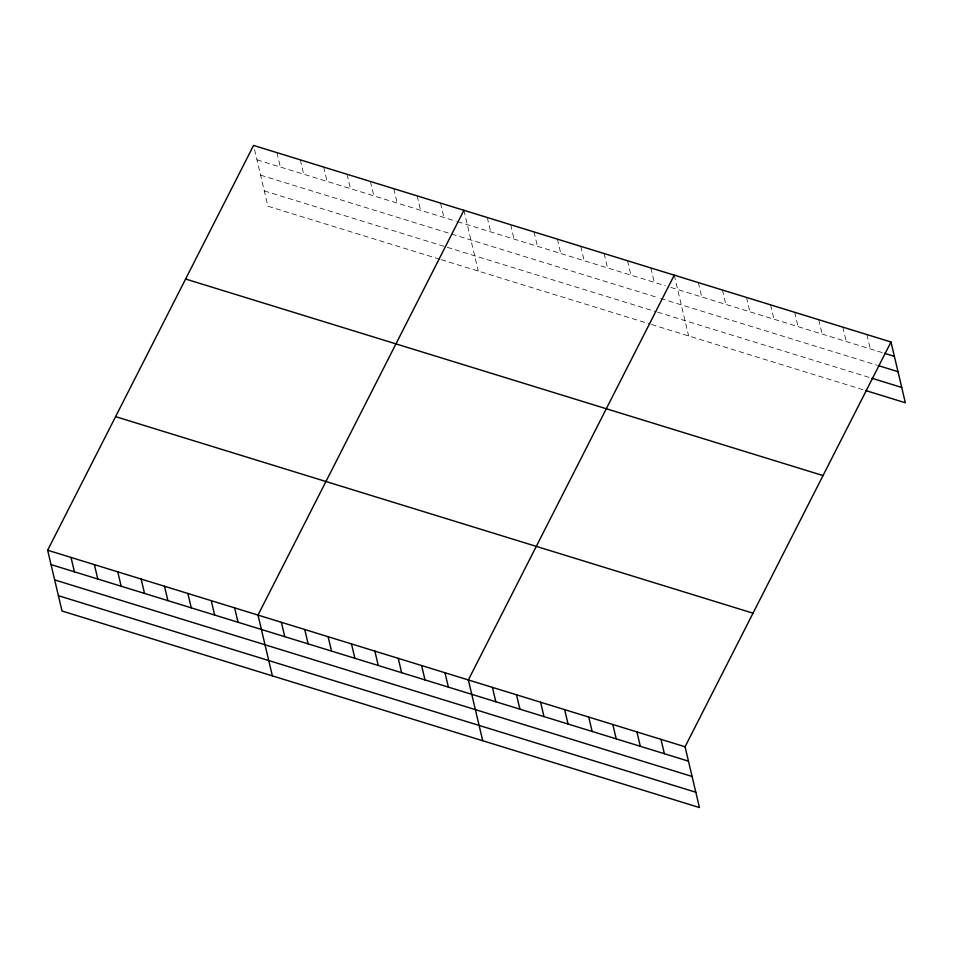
<?xml version="1.0" encoding="UTF-8"?>
<svg xmlns="http://www.w3.org/2000/svg" width="953" height="953" viewBox="0 0 953 953"><rect width="100%" height="100%" fill="white"/><g stroke="black" fill="none" stroke-linecap="round" stroke-linejoin="round"><path stroke-width="0.71" stroke-dasharray="4.76 3.57" d="M256.965 159.818L456.308 221.287M457.678 221.704L665.277 285.721M670.781 287.413L883.05 352.86M260.574 175.126L450.304 233.628M451.686 234.057L657.904 297.646M660.655 298.492L876.748 365.118M264.315 190.91L445.79 246.863M447.16 247.292L656.14 311.726M657.51 312.155L869.148 377.412M439.786 259.216L267.936 206.229L253.558 145.44M441.156 259.645L650.137 324.08M651.507 324.496L864.276 390.111M866.896 334.563L870.303 348.929M842.821 327.141L846.216 341.508M818.746 319.708L822.141 334.086M794.659 312.286L798.054 326.665M770.584 304.865L773.979 319.231M746.497 297.443L749.892 311.81M722.422 290.01L725.817 304.388M698.335 282.588L701.742 296.955M674.259 275.167L688.626 335.944M650.887 267.96L654.282 282.326M627.515 260.753L630.91 275.119M604.142 253.546L607.537 267.912M580.77 246.339L584.165 260.705M557.398 239.132L560.793 253.498M534.025 231.924L537.421 246.291M510.653 224.717L514.048 239.084M487.281 217.51L490.676 231.877M463.908 210.303L478.275 271.081M440.536 203.096L443.931 217.463M417.164 195.889L420.559 210.256M393.792 188.682L397.187 203.06M370.419 181.475L373.814 195.853M347.047 174.268L350.442 188.646M323.675 167.061L327.07 181.439M300.302 159.854L303.709 174.232M276.93 152.647L280.337 167.025"/><path stroke-width="1.43" d="M890.984 341.984L685.064 746.771L699.442 807.56L62.016 611.016L47.65 550.226L253.558 145.44L890.984 341.984L905.35 402.774L865.693 390.539M463.908 210.303L258.001 615.09L272.367 675.868M674.259 275.167L468.352 679.954L482.718 740.731M884.467 353.301L894.379 356.362M878.166 365.559L898 371.67M871.983 378.281L901.729 387.454M185.609 279.026L823.035 475.571M115.599 416.652L753.025 613.196M47.65 550.226L685.064 746.771M51.045 564.605L688.471 761.149M54.666 579.912L692.092 776.457M58.395 595.696L695.821 792.241M660.989 739.349L664.384 753.716M636.914 731.928L640.309 746.294M612.827 724.494L616.222 738.873M588.751 717.073L592.147 731.451M564.664 709.651L568.059 724.018M540.589 702.218L543.984 716.596M516.502 694.797L519.909 709.175M492.427 687.375L495.822 701.742M444.98 672.747L448.375 687.113M421.607 665.539L425.002 679.906M398.235 658.332L401.63 672.699M374.863 651.125L378.258 665.492M351.49 643.918L354.885 658.285M328.118 636.711L331.513 651.078M304.746 629.504L308.141 643.871M281.373 622.297L284.768 636.664M234.629 607.883L238.024 622.249M211.256 600.676L214.651 615.042M187.884 593.469L191.279 607.835M164.512 586.262L167.907 600.64M141.139 579.055L144.534 593.433M117.767 571.848L121.162 586.226M94.395 564.641L97.79 579.019M71.022 557.434L74.417 571.812"/></g></svg>
